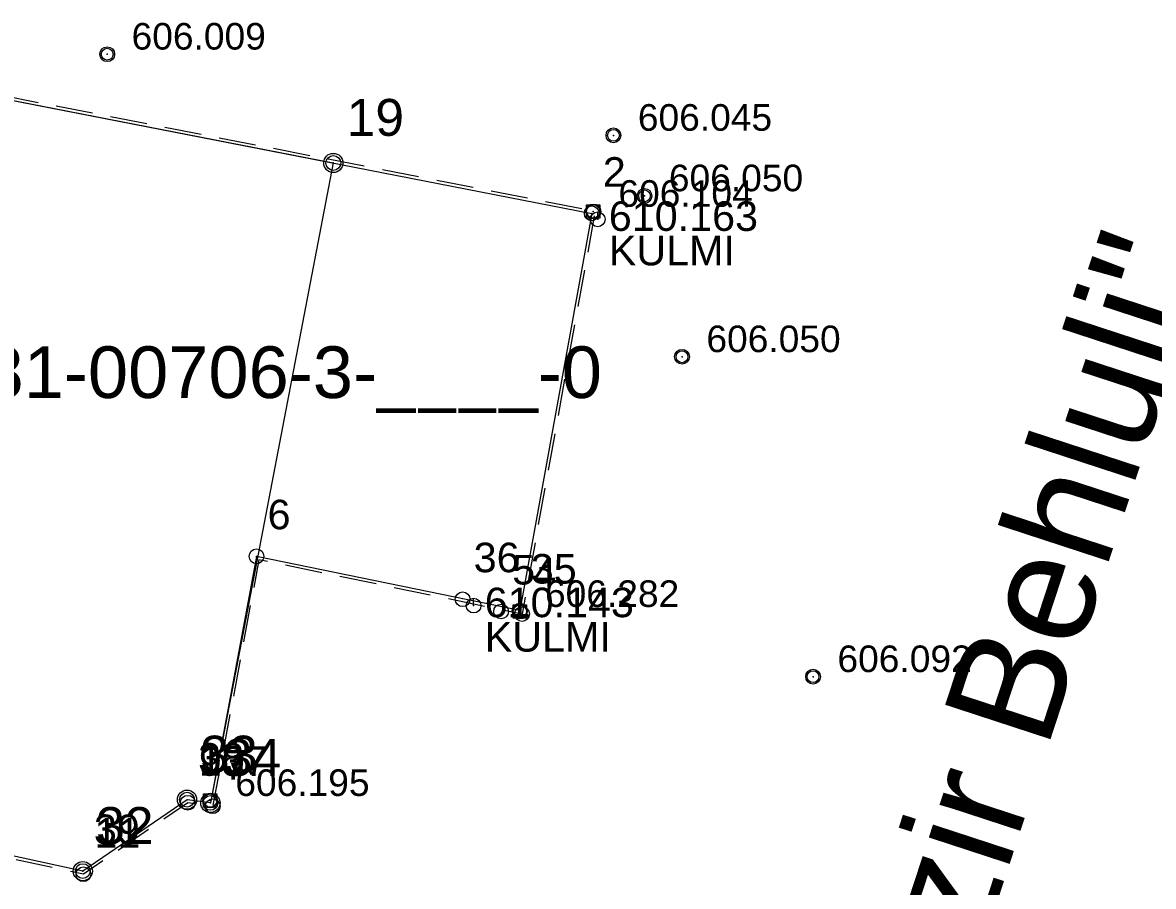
# Model space of a CAD drawing. Header units: metres. Extents: x 7508213 to 7508396, y 4696547 to 4696848.
# Drawn here: x 7508334.14 to 7508349.44, y 4696768.81 to 4696780.51 of the extents above; entities that cross this region are included whole.
import ezdxf

# ---------------------------------------------------------------- set-up
doc = ezdxf.new("R2010")
doc.units = ezdxf.units.M
doc.header["$PDMODE"] = 32
doc.header["$PDSIZE"] = 0.2
doc.linetypes.add('DASHED', pattern=[0.75, 0.5, -0.25])
for name, color, linetype, lineweight in [('emrat e rrugeve', 7, 'Continuous', 0), ('kati 0', 1, 'Continuous', 0), ('kati 0 pikat', 1, 'Continuous', 0), ('kati 0 pikat garb', 1, 'Continuous', 0), ('kati 1', 5, 'Continuous', 0), ('kati 1 pikat', 5, 'Continuous', 0), ('Matjet', 210, 'Continuous', 0), ('Pikat kulm', 85, 'Continuous', 0)]:
    doc.layers.add(name, color=color, linetype=linetype, lineweight=lineweight)
doc.layers.add('themel pikat', color=7, linetype='Continuous', lineweight=0, true_color=0x84395d)
doc.styles.get("Standard").update_dxf_attribs({"font": 'arial.ttf'})

# ---------------------------------------------------------------- blocks, each defined once
blk = doc.blocks.new('*U814')
at = {"color": 0, "linetype": 'ByBlock', "lineweight": -2, "transparency": 16777216}
blk.add_line((0, 0), (0, 0), dxfattribs=at)
blk.add_lwpolyline([(-0.5, -0.5), (-0.5, 0.5), (0.5, 0.5), (0.5, -0.5)], close=True, dxfattribs=at)
blk.add_circle((0, 0), 0.5, dxfattribs=at)
blk = doc.blocks.new('*U815', base_point=(7508341.861, 4696777.95, 606.104))
at = {"layer": 'themel pikat', "linetype": 'ByBlock', "insert": (7508342.201, 4696778.19, 606.104), "char_height": 0.36, "attachment_point": 4}
blk.add_mtext('{\\C256;606.104}', dxfattribs=at)
blk = doc.blocks.new('*U816', base_point=(7508341.861, 4696777.95, 606.104))
at = {"layer": 'themel pikat', "linetype": 'ByBlock', "lineweight": -2}
blk.add_blockref('*U815', (7508341.861, 4696777.95, 606.104), dxfattribs=at)
blk = doc.blocks.new('*U817', base_point=(7508341.861, 4696777.95, 606.104))
at = {"layer": 'themel pikat', "linetype": 'ByBlock', "lineweight": -2}
blk.add_blockref('*U816', (7508341.861, 4696777.95, 606.104), dxfattribs=at)
at = {"layer": 'themel pikat', "linetype": 'ByBlock', "lineweight": -2, "xscale": 0.1799999964000001, "yscale": 0.1799999964000001, "zscale": 0.1799999964000001, "rotation": 8.537736462515939e-07}
blk.add_blockref('*U814', (7508341.861, 4696777.95, 606.104), dxfattribs=at)
blk = doc.blocks.new('*U58')
at = {"color": 0, "linetype": 'ByBlock', "lineweight": -2, "transparency": 16777216}
blk.add_line((0, 0), (0, 0), dxfattribs=at)
blk.add_circle((0, 0), 0.5, dxfattribs=at)
blk = doc.blocks.new('*U818', base_point=(7508341.84, 4696777.923, 606.713))
at = {"layer": 'kati 0 pikat', "linetype": 'ByBlock', "insert": (7508341.99, 4696778.284, 606.713), "char_height": 0.4, "attachment_point": 7}
blk.add_mtext('2', dxfattribs=at)
blk = doc.blocks.new('*U819', base_point=(7508341.84, 4696777.923, 606.713))
at = {"layer": 'kati 0 pikat', "linetype": 'ByBlock', "lineweight": -2}
blk.add_blockref('*U818', (7508341.84, 4696777.923, 606.713), dxfattribs=at)
blk = doc.blocks.new('*U820', base_point=(7508341.84, 4696777.923, 606.713))
at = {"layer": 'kati 0 pikat', "linetype": 'ByBlock', "lineweight": -2}
blk.add_blockref('*U819', (7508341.84, 4696777.923, 606.713), dxfattribs=at)
at = {"layer": 'kati 0 pikat', "linetype": 'ByBlock', "lineweight": -2, "xscale": 0.1999999960000001, "yscale": 0.1999999960000001, "zscale": 0.1999999960000001}
blk.add_blockref('*U58', (7508341.84, 4696777.923, 606.713), dxfattribs=at)
blk = doc.blocks.new('*U821', base_point=(7508340.867, 4696772.53, 606.282))
at = {"layer": 'themel pikat', "linetype": 'ByBlock', "insert": (7508341.207, 4696772.77, 606.282), "char_height": 0.36, "attachment_point": 4}
blk.add_mtext('{\\C256;606.282}', dxfattribs=at)
blk = doc.blocks.new('*U822', base_point=(7508340.867, 4696772.53, 606.282))
at = {"layer": 'themel pikat', "linetype": 'ByBlock', "lineweight": -2}
blk.add_blockref('*U821', (7508340.867, 4696772.53, 606.282), dxfattribs=at)
blk = doc.blocks.new('*U823', base_point=(7508340.867, 4696772.53, 606.282))
at = {"layer": 'themel pikat', "linetype": 'ByBlock', "lineweight": -2}
blk.add_blockref('*U822', (7508340.867, 4696772.53, 606.282), dxfattribs=at)
at = {"layer": 'themel pikat', "linetype": 'ByBlock', "lineweight": -2, "xscale": 0.1799999964000001, "yscale": 0.1799999964000001, "zscale": 0.1799999964000001, "rotation": 8.537736462515939e-07}
blk.add_blockref('*U814', (7508340.867, 4696772.53, 606.282), dxfattribs=at)
blk = doc.blocks.new('*U824', base_point=(7508340.897, 4696772.496, 606.713))
at = {"layer": 'kati 0 pikat', "linetype": 'ByBlock', "insert": (7508341.047, 4696772.856, 606.713), "char_height": 0.4, "attachment_point": 7}
blk.add_mtext('4', dxfattribs=at)
blk = doc.blocks.new('*U825', base_point=(7508340.897, 4696772.496, 606.713))
at = {"layer": 'kati 0 pikat', "linetype": 'ByBlock', "lineweight": -2}
blk.add_blockref('*U824', (7508340.897, 4696772.496, 606.713), dxfattribs=at)
blk = doc.blocks.new('*U826', base_point=(7508340.897, 4696772.496, 606.713))
at = {"layer": 'kati 0 pikat', "linetype": 'ByBlock', "lineweight": -2}
blk.add_blockref('*U825', (7508340.897, 4696772.496, 606.713), dxfattribs=at)
at = {"layer": 'kati 0 pikat', "linetype": 'ByBlock', "lineweight": -2, "xscale": 0.1999999960000001, "yscale": 0.1999999960000001, "zscale": 0.1999999960000001}
blk.add_blockref('*U58', (7508340.897, 4696772.496, 606.713), dxfattribs=at)
blk = doc.blocks.new('*U827', base_point=(7508340.613, 4696772.531, 606.713))
at = {"layer": 'kati 0 pikat', "linetype": 'ByBlock', "insert": (7508340.763, 4696772.891, 606.713), "char_height": 0.4, "attachment_point": 7}
blk.add_mtext('5', dxfattribs=at)
blk = doc.blocks.new('*U828', base_point=(7508340.613, 4696772.531, 606.713))
at = {"layer": 'kati 0 pikat', "linetype": 'ByBlock', "lineweight": -2}
blk.add_blockref('*U827', (7508340.613, 4696772.531, 606.713), dxfattribs=at)
blk = doc.blocks.new('*U829', base_point=(7508340.613, 4696772.531, 606.713))
at = {"layer": 'kati 0 pikat', "linetype": 'ByBlock', "lineweight": -2}
blk.add_blockref('*U828', (7508340.613, 4696772.531, 606.713), dxfattribs=at)
at = {"layer": 'kati 0 pikat', "linetype": 'ByBlock', "lineweight": -2, "xscale": 0.1999999960000001, "yscale": 0.1999999960000001, "zscale": 0.1999999960000001}
blk.add_blockref('*U58', (7508340.613, 4696772.531, 606.713), dxfattribs=at)
blk = doc.blocks.new('*U830', base_point=(7508337.302, 4696773.278, 606.713))
at = {"layer": 'kati 0 pikat', "linetype": 'ByBlock', "insert": (7508337.452, 4696773.639, 606.713), "char_height": 0.4, "attachment_point": 7}
blk.add_mtext('6', dxfattribs=at)
blk = doc.blocks.new('*U831', base_point=(7508337.302, 4696773.278, 606.713))
at = {"layer": 'kati 0 pikat', "linetype": 'ByBlock', "lineweight": -2}
blk.add_blockref('*U830', (7508337.302, 4696773.278, 606.713), dxfattribs=at)
blk = doc.blocks.new('*U832', base_point=(7508337.302, 4696773.278, 606.713))
at = {"layer": 'kati 0 pikat', "linetype": 'ByBlock', "lineweight": -2}
blk.add_blockref('*U831', (7508337.302, 4696773.278, 606.713), dxfattribs=at)
at = {"layer": 'kati 0 pikat', "linetype": 'ByBlock', "lineweight": -2, "xscale": 0.1999999960000001, "yscale": 0.1999999960000001, "zscale": 0.1999999960000001}
blk.add_blockref('*U58', (7508337.302, 4696773.278, 606.713), dxfattribs=at)
blk = doc.blocks.new('*U833', base_point=(7508336.71, 4696769.893, 606.713))
at = {"layer": 'kati 0 pikat', "linetype": 'ByBlock', "insert": (7508336.86, 4696770.253, 606.713), "char_height": 0.4, "attachment_point": 7}
blk.add_mtext('7', dxfattribs=at)
blk = doc.blocks.new('*U834', base_point=(7508336.71, 4696769.893, 606.713))
at = {"layer": 'kati 0 pikat', "linetype": 'ByBlock', "lineweight": -2}
blk.add_blockref('*U833', (7508336.71, 4696769.893, 606.713), dxfattribs=at)
blk = doc.blocks.new('*U835', base_point=(7508336.71, 4696769.893, 606.713))
at = {"layer": 'kati 0 pikat', "linetype": 'ByBlock', "lineweight": -2}
blk.add_blockref('*U834', (7508336.71, 4696769.893, 606.713), dxfattribs=at)
at = {"layer": 'kati 0 pikat', "linetype": 'ByBlock', "lineweight": -2, "xscale": 0.1999999960000001, "yscale": 0.1999999960000001, "zscale": 0.1999999960000001}
blk.add_blockref('*U58', (7508336.71, 4696769.893, 606.713), dxfattribs=at)
blk = doc.blocks.new('*U836', base_point=(7508336.675, 4696769.97, 606.195))
at = {"layer": 'themel pikat', "linetype": 'ByBlock', "insert": (7508337.015, 4696770.21, 606.195), "char_height": 0.36, "attachment_point": 4}
blk.add_mtext('{\\C256;606.195}', dxfattribs=at)
blk = doc.blocks.new('*U837', base_point=(7508336.675, 4696769.97, 606.195))
at = {"layer": 'themel pikat', "linetype": 'ByBlock', "lineweight": -2}
blk.add_blockref('*U836', (7508336.675, 4696769.97, 606.195), dxfattribs=at)
blk = doc.blocks.new('*U838', base_point=(7508336.675, 4696769.97, 606.195))
at = {"layer": 'themel pikat', "linetype": 'ByBlock', "lineweight": -2}
blk.add_blockref('*U837', (7508336.675, 4696769.97, 606.195), dxfattribs=at)
at = {"layer": 'themel pikat', "linetype": 'ByBlock', "lineweight": -2, "xscale": 0.1799999964000001, "yscale": 0.1799999964000001, "zscale": 0.1799999964000001, "rotation": 8.537736462515939e-07}
blk.add_blockref('*U814', (7508336.675, 4696769.97, 606.195), dxfattribs=at)
blk = doc.blocks.new('*U839', base_point=(7508336.372, 4696769.94, 606.713))
at = {"layer": 'kati 0 pikat', "linetype": 'ByBlock', "insert": (7508336.522, 4696770.3, 606.713), "char_height": 0.4, "attachment_point": 7}
blk.add_mtext('9', dxfattribs=at)
blk = doc.blocks.new('*U840', base_point=(7508336.372, 4696769.94, 606.713))
at = {"layer": 'kati 0 pikat', "linetype": 'ByBlock', "lineweight": -2}
blk.add_blockref('*U839', (7508336.372, 4696769.94, 606.713), dxfattribs=at)
blk = doc.blocks.new('*U841', base_point=(7508336.372, 4696769.94, 606.713))
at = {"layer": 'kati 0 pikat', "linetype": 'ByBlock', "lineweight": -2}
blk.add_blockref('*U840', (7508336.372, 4696769.94, 606.713), dxfattribs=at)
at = {"layer": 'kati 0 pikat', "linetype": 'ByBlock', "lineweight": -2, "xscale": 0.1999999960000001, "yscale": 0.1999999960000001, "zscale": 0.1999999960000001}
blk.add_blockref('*U58', (7508336.372, 4696769.94, 606.713), dxfattribs=at)
blk = doc.blocks.new('*U842', base_point=(7508336.372, 4696769.94, 606.713))
at = {"layer": 'kati 0 pikat', "linetype": 'ByBlock', "insert": (7508336.522, 4696770.3, 606.713), "char_height": 0.4, "attachment_point": 7}
blk.add_mtext('10', dxfattribs=at)
blk = doc.blocks.new('*U843', base_point=(7508336.372, 4696769.94, 606.713))
at = {"layer": 'kati 0 pikat', "linetype": 'ByBlock', "lineweight": -2}
blk.add_blockref('*U842', (7508336.372, 4696769.94, 606.713), dxfattribs=at)
blk = doc.blocks.new('*U844', base_point=(7508336.372, 4696769.94, 606.713))
at = {"layer": 'kati 0 pikat', "linetype": 'ByBlock', "lineweight": -2}
blk.add_blockref('*U843', (7508336.372, 4696769.94, 606.713), dxfattribs=at)
at = {"layer": 'kati 0 pikat', "linetype": 'ByBlock', "lineweight": -2, "xscale": 0.1999999960000001, "yscale": 0.1999999960000001, "zscale": 0.1999999960000001}
blk.add_blockref('*U58', (7508336.372, 4696769.94, 606.713), dxfattribs=at)
blk = doc.blocks.new('*U845', base_point=(7508334.959, 4696768.972, 606.713))
at = {"layer": 'kati 0 pikat', "linetype": 'ByBlock', "insert": (7508335.109, 4696769.332, 606.713), "char_height": 0.4, "attachment_point": 7}
blk.add_mtext('11', dxfattribs=at)
blk = doc.blocks.new('*U846', base_point=(7508334.959, 4696768.972, 606.713))
at = {"layer": 'kati 0 pikat', "linetype": 'ByBlock', "lineweight": -2}
blk.add_blockref('*U845', (7508334.959, 4696768.972, 606.713), dxfattribs=at)
blk = doc.blocks.new('*U847', base_point=(7508334.959, 4696768.972, 606.713))
at = {"layer": 'kati 0 pikat', "linetype": 'ByBlock', "lineweight": -2}
blk.add_blockref('*U846', (7508334.959, 4696768.972, 606.713), dxfattribs=at)
at = {"layer": 'kati 0 pikat', "linetype": 'ByBlock', "lineweight": -2, "xscale": 0.1999999960000001, "yscale": 0.1999999960000001, "zscale": 0.1999999960000001}
blk.add_blockref('*U58', (7508334.959, 4696768.972, 606.713), dxfattribs=at)
blk = doc.blocks.new('*U92')
at = {"color": 0, "linetype": 'ByBlock', "lineweight": -2, "transparency": 16777216}
blk.add_line((0, 0), (0, 0.5), dxfattribs=at)
blk.add_circle((0, 0), 0.5, dxfattribs=at)
blk = doc.blocks.new('*U860', base_point=(7508341.921, 4696777.843, 610.163))
at = {"layer": 'Pikat kulm', "linetype": 'ByBlock', "char_height": 0.4}
for s, insert, attachment_point in [('{\\fArial|b0|i0|c0|p34;\\C30;610.163}', (7508342.071, 4696777.883, 610.163), 4), ('{\\fArial|b0|i0|c0|p34;\\C55;\\c5411237;KULMI}', (7508342.071, 4696777.619, 610.163), 1)]:
    blk.add_mtext(s, dxfattribs=dict(at, insert=insert, attachment_point=attachment_point))
blk = doc.blocks.new('*U861', base_point=(7508341.921, 4696777.843, 610.163))
at = {"color": 97, "linetype": 'ByBlock', "lineweight": -2}
blk.add_blockref('*U860', (7508341.921, 4696777.843, 610.163), dxfattribs=at)
blk = doc.blocks.new('*U862', base_point=(7508341.921, 4696777.843, 610.163))
at = {"color": 97, "linetype": 'ByBlock', "lineweight": -2}
blk.add_blockref('*U861', (7508341.921, 4696777.843, 610.163), dxfattribs=at)
at = {"color": 97, "linetype": 'ByBlock', "lineweight": -2, "xscale": 0.1999999960000001, "yscale": 0.1999999960000001, "zscale": 0.1999999960000001}
blk.add_blockref('*U92', (7508341.921, 4696777.843, 610.163), dxfattribs=at)
blk = doc.blocks.new('*U869', base_point=(7508338.342, 4696778.606, 609.583))
at = {"layer": 'kati 1 pikat', "linetype": 'ByBlock', "insert": (7508338.522, 4696778.966, 609.583), "char_height": 0.5, "attachment_point": 7}
blk.add_mtext('19', dxfattribs=at)
blk = doc.blocks.new('*U870', base_point=(7508338.342, 4696778.606, 609.583))
at = {"layer": 'kati 1 pikat', "linetype": 'ByBlock', "lineweight": -2}
blk.add_blockref('*U869', (7508338.342, 4696778.606, 609.583), dxfattribs=at)
blk = doc.blocks.new('*U871', base_point=(7508338.342, 4696778.606, 609.583))
at = {"layer": 'kati 1 pikat', "linetype": 'ByBlock', "lineweight": -2}
blk.add_blockref('*U870', (7508338.342, 4696778.606, 609.583), dxfattribs=at)
at = {"layer": 'kati 1 pikat', "linetype": 'ByBlock', "lineweight": -2, "xscale": 0.2599999948000001, "yscale": 0.2599999948000001, "zscale": 0.2599999948000001}
blk.add_blockref('*U58', (7508338.342, 4696778.606, 609.583), dxfattribs=at)
blk = doc.blocks.new('*U908', base_point=(7508334.951, 4696769.015, 609.583))
at = {"layer": 'kati 1 pikat', "linetype": 'ByBlock', "insert": (7508335.131, 4696769.375, 609.583), "char_height": 0.5, "attachment_point": 7}
blk.add_mtext('32', dxfattribs=at)
blk = doc.blocks.new('*U909', base_point=(7508334.951, 4696769.015, 609.583))
at = {"layer": 'kati 1 pikat', "linetype": 'ByBlock', "lineweight": -2}
blk.add_blockref('*U908', (7508334.951, 4696769.015, 609.583), dxfattribs=at)
blk = doc.blocks.new('*U910', base_point=(7508334.951, 4696769.015, 609.583))
at = {"layer": 'kati 1 pikat', "linetype": 'ByBlock', "lineweight": -2}
blk.add_blockref('*U909', (7508334.951, 4696769.015, 609.583), dxfattribs=at)
at = {"layer": 'kati 1 pikat', "linetype": 'ByBlock', "lineweight": -2, "xscale": 0.2599999948000001, "yscale": 0.2599999948000001, "zscale": 0.2599999948000001}
blk.add_blockref('*U58', (7508334.951, 4696769.015, 609.583), dxfattribs=at)
blk = doc.blocks.new('*U911', base_point=(7508336.362, 4696769.982, 609.583))
at = {"layer": 'kati 1 pikat', "linetype": 'ByBlock', "insert": (7508336.542, 4696770.342, 609.583), "char_height": 0.5, "attachment_point": 7}
blk.add_mtext('33', dxfattribs=at)
blk = doc.blocks.new('*U912', base_point=(7508336.362, 4696769.982, 609.583))
at = {"layer": 'kati 1 pikat', "linetype": 'ByBlock', "lineweight": -2}
blk.add_blockref('*U911', (7508336.362, 4696769.982, 609.583), dxfattribs=at)
blk = doc.blocks.new('*U913', base_point=(7508336.362, 4696769.982, 609.583))
at = {"layer": 'kati 1 pikat', "linetype": 'ByBlock', "lineweight": -2}
blk.add_blockref('*U912', (7508336.362, 4696769.982, 609.583), dxfattribs=at)
at = {"layer": 'kati 1 pikat', "linetype": 'ByBlock', "lineweight": -2, "xscale": 0.2599999948000001, "yscale": 0.2599999948000001, "zscale": 0.2599999948000001}
blk.add_blockref('*U58', (7508336.362, 4696769.982, 609.583), dxfattribs=at)
blk = doc.blocks.new('*U914', base_point=(7508336.678, 4696769.938, 609.583))
at = {"layer": 'kati 1 pikat', "linetype": 'ByBlock', "insert": (7508336.858, 4696770.298, 609.583), "char_height": 0.5, "attachment_point": 7}
blk.add_mtext('34', dxfattribs=at)
blk = doc.blocks.new('*U915', base_point=(7508336.678, 4696769.938, 609.583))
at = {"layer": 'kati 1 pikat', "linetype": 'ByBlock', "lineweight": -2}
blk.add_blockref('*U914', (7508336.678, 4696769.938, 609.583), dxfattribs=at)
blk = doc.blocks.new('*U916', base_point=(7508336.678, 4696769.938, 609.583))
at = {"layer": 'kati 1 pikat', "linetype": 'ByBlock', "lineweight": -2}
blk.add_blockref('*U915', (7508336.678, 4696769.938, 609.583), dxfattribs=at)
at = {"layer": 'kati 1 pikat', "linetype": 'ByBlock', "lineweight": -2, "xscale": 0.2599999948000001, "yscale": 0.2599999948000001, "zscale": 0.2599999948000001}
blk.add_blockref('*U58', (7508336.678, 4696769.938, 609.583), dxfattribs=at)
blk = doc.blocks.new('*U917', base_point=(7508340.865, 4696772.543, 606.713))
at = {"layer": 'kati 0 pikat', "linetype": 'ByBlock', "insert": (7508341.015, 4696772.904, 606.713), "char_height": 0.4, "attachment_point": 7}
blk.add_mtext('35', dxfattribs=at)
blk = doc.blocks.new('*U918', base_point=(7508340.865, 4696772.543, 606.713))
at = {"layer": 'kati 0 pikat', "linetype": 'ByBlock', "lineweight": -2}
blk.add_blockref('*U917', (7508340.865, 4696772.543, 606.713), dxfattribs=at)
blk = doc.blocks.new('*U919', base_point=(7508340.865, 4696772.543, 606.713))
at = {"layer": 'kati 0 pikat', "linetype": 'ByBlock', "lineweight": -2}
blk.add_blockref('*U918', (7508340.865, 4696772.543, 606.713), dxfattribs=at)
at = {"layer": 'kati 0 pikat', "linetype": 'ByBlock', "lineweight": -2, "xscale": 0.1999999960000001, "yscale": 0.1999999960000001, "zscale": 0.1999999960000001}
blk.add_blockref('*U58', (7508340.865, 4696772.543, 606.713), dxfattribs=at)
blk = doc.blocks.new('*U920', base_point=(7508340.092, 4696772.697, 606.713))
at = {"layer": 'kati 0 pikat', "linetype": 'ByBlock', "insert": (7508340.242, 4696773.057, 606.713), "char_height": 0.4, "attachment_point": 7}
blk.add_mtext('36', dxfattribs=at)
blk = doc.blocks.new('*U921', base_point=(7508340.092, 4696772.697, 606.713))
at = {"layer": 'kati 0 pikat', "linetype": 'ByBlock', "lineweight": -2}
blk.add_blockref('*U920', (7508340.092, 4696772.697, 606.713), dxfattribs=at)
blk = doc.blocks.new('*U922', base_point=(7508340.092, 4696772.697, 606.713))
at = {"layer": 'kati 0 pikat', "linetype": 'ByBlock', "lineweight": -2}
blk.add_blockref('*U921', (7508340.092, 4696772.697, 606.713), dxfattribs=at)
at = {"layer": 'kati 0 pikat', "linetype": 'ByBlock', "lineweight": -2, "xscale": 0.1999999960000001, "yscale": 0.1999999960000001, "zscale": 0.1999999960000001}
blk.add_blockref('*U58', (7508340.092, 4696772.697, 606.713), dxfattribs=at)
blk = doc.blocks.new('*U923', base_point=(7508336.678, 4696769.938, 606.713))
at = {"layer": 'kati 0 pikat', "linetype": 'ByBlock', "insert": (7508336.828, 4696770.298, 606.713), "char_height": 0.4, "attachment_point": 7}
blk.add_mtext('37', dxfattribs=at)
blk = doc.blocks.new('*U924', base_point=(7508336.678, 4696769.938, 606.713))
at = {"layer": 'kati 0 pikat', "linetype": 'ByBlock', "lineweight": -2}
blk.add_blockref('*U923', (7508336.678, 4696769.938, 606.713), dxfattribs=at)
blk = doc.blocks.new('*U925', base_point=(7508336.678, 4696769.938, 606.713))
at = {"layer": 'kati 0 pikat', "linetype": 'ByBlock', "lineweight": -2}
blk.add_blockref('*U924', (7508336.678, 4696769.938, 606.713), dxfattribs=at)
at = {"layer": 'kati 0 pikat', "linetype": 'ByBlock', "lineweight": -2, "xscale": 0.1999999960000001, "yscale": 0.1999999960000001, "zscale": 0.1999999960000001}
blk.add_blockref('*U58', (7508336.678, 4696769.938, 606.713), dxfattribs=at)
blk = doc.blocks.new('*U926', base_point=(7508336.362, 4696769.982, 606.713))
at = {"layer": 'kati 0 pikat', "linetype": 'ByBlock', "insert": (7508336.512, 4696770.342, 606.713), "char_height": 0.4, "attachment_point": 7}
blk.add_mtext('38', dxfattribs=at)
blk = doc.blocks.new('*U927', base_point=(7508336.362, 4696769.982, 606.713))
at = {"layer": 'kati 0 pikat', "linetype": 'ByBlock', "lineweight": -2}
blk.add_blockref('*U926', (7508336.362, 4696769.982, 606.713), dxfattribs=at)
blk = doc.blocks.new('*U928', base_point=(7508336.362, 4696769.982, 606.713))
at = {"layer": 'kati 0 pikat', "linetype": 'ByBlock', "lineweight": -2}
blk.add_blockref('*U927', (7508336.362, 4696769.982, 606.713), dxfattribs=at)
at = {"layer": 'kati 0 pikat', "linetype": 'ByBlock', "lineweight": -2, "xscale": 0.1999999960000001, "yscale": 0.1999999960000001, "zscale": 0.1999999960000001}
blk.add_blockref('*U58', (7508336.362, 4696769.982, 606.713), dxfattribs=at)
blk = doc.blocks.new('*U929', base_point=(7508334.951, 4696769.015, 606.713))
at = {"layer": 'kati 0 pikat', "linetype": 'ByBlock', "insert": (7508335.101, 4696769.375, 606.713), "char_height": 0.4, "attachment_point": 7}
blk.add_mtext('39', dxfattribs=at)
blk = doc.blocks.new('*U930', base_point=(7508334.951, 4696769.015, 606.713))
at = {"layer": 'kati 0 pikat', "linetype": 'ByBlock', "lineweight": -2}
blk.add_blockref('*U929', (7508334.951, 4696769.015, 606.713), dxfattribs=at)
blk = doc.blocks.new('*U931', base_point=(7508334.951, 4696769.015, 606.713))
at = {"layer": 'kati 0 pikat', "linetype": 'ByBlock', "lineweight": -2}
blk.add_blockref('*U930', (7508334.951, 4696769.015, 606.713), dxfattribs=at)
at = {"layer": 'kati 0 pikat', "linetype": 'ByBlock', "lineweight": -2, "xscale": 0.1999999960000001, "yscale": 0.1999999960000001, "zscale": 0.1999999960000001}
blk.add_blockref('*U58', (7508334.951, 4696769.015, 606.713), dxfattribs=at)
blk = doc.blocks.new('*U956', base_point=(7508340.241, 4696772.611, 610.143))
at = {"layer": 'Pikat kulm', "linetype": 'ByBlock', "char_height": 0.4}
for s, insert, attachment_point in [('{\\fArial|b0|i0|c0|p34;\\C30;610.143}', (7508340.391, 4696772.651, 610.143), 4), ('{\\fArial|b0|i0|c0|p34;\\C55;\\c5411237;KULMI}', (7508340.391, 4696772.387, 610.143), 1)]:
    blk.add_mtext(s, dxfattribs=dict(at, insert=insert, attachment_point=attachment_point))
blk = doc.blocks.new('*U957', base_point=(7508340.241, 4696772.611, 610.143))
at = {"color": 97, "linetype": 'ByBlock', "lineweight": -2}
blk.add_blockref('*U956', (7508340.241, 4696772.611, 610.143), dxfattribs=at)
blk = doc.blocks.new('*U958', base_point=(7508340.241, 4696772.611, 610.143))
at = {"color": 97, "linetype": 'ByBlock', "lineweight": -2}
blk.add_blockref('*U957', (7508340.241, 4696772.611, 610.143), dxfattribs=at)
at = {"color": 97, "linetype": 'ByBlock', "lineweight": -2, "xscale": 0.1999999960000001, "yscale": 0.1999999960000001, "zscale": 0.1999999960000001}
blk.add_blockref('*U92', (7508340.241, 4696772.611, 610.143), dxfattribs=at)
blk = doc.blocks.new('*U1253', base_point=(7508342.554, 4696778.16, 606.05))
at = {"layer": 'Matjet', "linetype": 'ByBlock', "insert": (7508342.884, 4696778.4, 606.05), "char_height": 0.36, "attachment_point": 4}
blk.add_mtext('606.050', dxfattribs=at)
blk = doc.blocks.new('*U1254', base_point=(7508342.554, 4696778.16, 606.05))
at = {"layer": 'Matjet', "linetype": 'ByBlock', "lineweight": -2}
blk.add_blockref('*U1253', (7508342.554, 4696778.16, 606.05), dxfattribs=at)
blk = doc.blocks.new('*U1255', base_point=(7508342.554, 4696778.16, 606.05))
at = {"layer": 'Matjet', "linetype": 'ByBlock', "lineweight": -2}
blk.add_blockref('*U1254', (7508342.554, 4696778.16, 606.05), dxfattribs=at)
at = {"layer": 'Matjet', "linetype": 'ByBlock', "lineweight": -2, "xscale": 0.1599999968, "yscale": 0.1599999968, "zscale": 0.1599999968}
blk.add_blockref('*U58', (7508342.554, 4696778.16, 606.05), dxfattribs=at)
blk = doc.blocks.new('*U1256', base_point=(7508343.062, 4696775.981, 606.05))
at = {"layer": 'Matjet', "linetype": 'ByBlock', "insert": (7508343.392, 4696776.221, 606.05), "char_height": 0.36, "attachment_point": 4}
blk.add_mtext('606.050', dxfattribs=at)
blk = doc.blocks.new('*U1257', base_point=(7508343.062, 4696775.981, 606.05))
at = {"layer": 'Matjet', "linetype": 'ByBlock', "lineweight": -2}
blk.add_blockref('*U1256', (7508343.062, 4696775.981, 606.05), dxfattribs=at)
blk = doc.blocks.new('*U1258', base_point=(7508343.062, 4696775.981, 606.05))
at = {"layer": 'Matjet', "linetype": 'ByBlock', "lineweight": -2}
blk.add_blockref('*U1257', (7508343.062, 4696775.981, 606.05), dxfattribs=at)
at = {"layer": 'Matjet', "linetype": 'ByBlock', "lineweight": -2, "xscale": 0.1599999968, "yscale": 0.1599999968, "zscale": 0.1599999968}
blk.add_blockref('*U58', (7508343.062, 4696775.981, 606.05), dxfattribs=at)
blk = doc.blocks.new('*U1259', base_point=(7508344.836, 4696771.648, 606.092))
at = {"layer": 'Matjet', "linetype": 'ByBlock', "insert": (7508345.166, 4696771.888, 606.092), "char_height": 0.36, "attachment_point": 4}
blk.add_mtext('606.092', dxfattribs=at)
blk = doc.blocks.new('*U1260', base_point=(7508344.836, 4696771.648, 606.092))
at = {"layer": 'Matjet', "linetype": 'ByBlock', "lineweight": -2}
blk.add_blockref('*U1259', (7508344.836, 4696771.648, 606.092), dxfattribs=at)
blk = doc.blocks.new('*U1261', base_point=(7508344.836, 4696771.648, 606.092))
at = {"layer": 'Matjet', "linetype": 'ByBlock', "lineweight": -2}
blk.add_blockref('*U1260', (7508344.836, 4696771.648, 606.092), dxfattribs=at)
at = {"layer": 'Matjet', "linetype": 'ByBlock', "lineweight": -2, "xscale": 0.1599999968, "yscale": 0.1599999968, "zscale": 0.1599999968}
blk.add_blockref('*U58', (7508344.836, 4696771.648, 606.092), dxfattribs=at)
blk = doc.blocks.new('*U1274', base_point=(7508342.134, 4696778.98, 606.045))
at = {"layer": 'Matjet', "linetype": 'ByBlock', "insert": (7508342.464, 4696779.22, 606.045), "char_height": 0.36, "attachment_point": 4}
blk.add_mtext('606.045', dxfattribs=at)
blk = doc.blocks.new('*U1275', base_point=(7508342.134, 4696778.98, 606.045))
at = {"layer": 'Matjet', "linetype": 'ByBlock', "lineweight": -2}
blk.add_blockref('*U1274', (7508342.134, 4696778.98, 606.045), dxfattribs=at)
blk = doc.blocks.new('*U1276', base_point=(7508342.134, 4696778.98, 606.045))
at = {"layer": 'Matjet', "linetype": 'ByBlock', "lineweight": -2}
blk.add_blockref('*U1275', (7508342.134, 4696778.98, 606.045), dxfattribs=at)
at = {"layer": 'Matjet', "linetype": 'ByBlock', "lineweight": -2, "xscale": 0.1599999968, "yscale": 0.1599999968, "zscale": 0.1599999968}
blk.add_blockref('*U58', (7508342.134, 4696778.98, 606.045), dxfattribs=at)
blk = doc.blocks.new('*U1298', base_point=(7508335.281, 4696780.079, 606.009))
at = {"layer": 'Matjet', "linetype": 'ByBlock', "insert": (7508335.611, 4696780.319, 606.009), "char_height": 0.36, "attachment_point": 4}
blk.add_mtext('606.009', dxfattribs=at)
blk = doc.blocks.new('*U1299', base_point=(7508335.281, 4696780.079, 606.009))
at = {"layer": 'Matjet', "linetype": 'ByBlock', "lineweight": -2}
blk.add_blockref('*U1298', (7508335.281, 4696780.079, 606.009), dxfattribs=at)
blk = doc.blocks.new('*U1300', base_point=(7508335.281, 4696780.079, 606.009))
at = {"layer": 'Matjet', "linetype": 'ByBlock', "lineweight": -2}
blk.add_blockref('*U1299', (7508335.281, 4696780.079, 606.009), dxfattribs=at)
at = {"layer": 'Matjet', "linetype": 'ByBlock', "lineweight": -2, "xscale": 0.1599999968, "yscale": 0.1599999968, "zscale": 0.1599999968}
blk.add_blockref('*U58', (7508335.281, 4696780.079, 606.009), dxfattribs=at)

msp = doc.modelspace()

# ---------------------------------------------------------------- linework, layer by layer
at = {"layer": 'kati 0', "color": 8, "linetype": 'DASHED', "elevation": 606.713, "flags": 128}
msp.add_lwpolyline([(7508328.431, 4696776.26), (7508329.183, 4696780.434), (7508341.886, 4696777.955), (7508340.897, 4696772.496), (7508337.334, 4696773.231), (7508336.71, 4696769.893), (7508336.372, 4696769.94), (7508334.959, 4696768.972), (7508333.085, 4696769.378), (7508332.187, 4696770.608), (7508331.779, 4696770.857), (7508327.579, 4696771.656), (7508327.949, 4696773.641), (7508327.065, 4696773.791), (7508327.548, 4696776.419)], close=True, dxfattribs=at)
at = {"layer": 'kati 0', "elevation": 606.713, "flags": 128}
msp.add_lwpolyline([(7508328.464, 4696776.213), (7508329.215, 4696780.387), (7508341.84, 4696777.923), (7508340.865, 4696772.543), (7508337.302, 4696773.278), (7508336.678, 4696769.938), (7508336.362, 4696769.982), (7508334.951, 4696769.015), (7508333.108, 4696769.414), (7508332.215, 4696770.638), (7508331.794, 4696770.895), (7508327.626, 4696771.688), (7508327.996, 4696773.674), (7508327.112, 4696773.824), (7508327.58, 4696776.373)], close=True, dxfattribs=at)
at = {"layer": 'kati 0 pikat'}
for p in [(7508341.84, 4696777.923, 606.713), (7508337.302, 4696773.278, 606.713), (7508340.865, 4696772.543, 606.713), (7508336.362, 4696769.982, 606.713), (7508336.678, 4696769.938, 606.713), (7508334.951, 4696769.015, 606.713)]:
    msp.add_point(p, dxfattribs=at)
at = {"layer": 'kati 1', "elevation": 609.583, "flags": 128}
msp.add_lwpolyline([(7508328.464, 4696776.213), (7508329.215, 4696780.387), (7508338.342, 4696778.606), (7508336.678, 4696769.938), (7508336.362, 4696769.982), (7508334.951, 4696769.015), (7508333.108, 4696769.414), (7508332.215, 4696770.638), (7508331.794, 4696770.895), (7508327.626, 4696771.688), (7508327.996, 4696773.674), (7508327.112, 4696773.824), (7508327.58, 4696776.373)], close=True, dxfattribs=at)
at = {"layer": 'kati 1 pikat'}
for p in [(7508338.342, 4696778.606, 609.583), (7508336.362, 4696769.982, 609.583), (7508336.678, 4696769.938, 609.583), (7508334.951, 4696769.015, 609.583)]:
    msp.add_point(p, dxfattribs=at)
at = {"layer": 'Matjet'}
for p in [(7508335.281, 4696780.079, 606.009), (7508342.134, 4696778.98, 606.045), (7508342.554, 4696778.16, 606.05), (7508343.062, 4696775.981, 606.05), (7508344.836, 4696771.648, 606.092)]:
    msp.add_point(p, dxfattribs=at)
at = {"layer": 'Pikat kulm'}
for p in [(7508341.921, 4696777.843, 610.163), (7508340.241, 4696772.611, 610.143)]:
    msp.add_point(p, dxfattribs=at)
at = {"layer": 'themel pikat'}
for p in [(7508341.861, 4696777.95, 606.104), (7508340.867, 4696772.53, 606.282), (7508336.675, 4696769.97, 606.195)]:
    msp.add_point(p, dxfattribs=at)

# ---------------------------------------------------------------- block references
at = {"layer": 'kati 0 pikat'}
for name, p in [('*U820', (7508341.84, 4696777.923, 606.713)), ('*U832', (7508337.302, 4696773.278, 606.713)), ('*U919', (7508340.865, 4696772.543, 606.713)), ('*U928', (7508336.362, 4696769.982, 606.713)), ('*U925', (7508336.678, 4696769.938, 606.713)), ('*U931', (7508334.951, 4696769.015, 606.713))]:
    msp.add_blockref(name, p, dxfattribs=at)
at = {"layer": 'kati 0 pikat garb'}
for name, p in [('*U922', (7508340.092, 4696772.697, 606.713)), ('*U829', (7508340.613, 4696772.531, 606.713)), ('*U826', (7508340.897, 4696772.496, 606.713)), ('*U841', (7508336.372, 4696769.94, 606.713)), ('*U844', (7508336.372, 4696769.94, 606.713)), ('*U835', (7508336.71, 4696769.893, 606.713)), ('*U847', (7508334.959, 4696768.972, 606.713))]:
    msp.add_blockref(name, p, dxfattribs=at)
at = {"layer": 'kati 1 pikat'}
for name, p in [('*U871', (7508338.342, 4696778.606, 609.583)), ('*U913', (7508336.362, 4696769.982, 609.583)), ('*U916', (7508336.678, 4696769.938, 609.583)), ('*U910', (7508334.951, 4696769.015, 609.583))]:
    msp.add_blockref(name, p, dxfattribs=at)
at = {"layer": 'Matjet'}
for name, p in [('*U1300', (7508335.281, 4696780.079, 606.009)), ('*U1276', (7508342.134, 4696778.98, 606.045)), ('*U1255', (7508342.554, 4696778.16, 606.05)), ('*U1258', (7508343.062, 4696775.981, 606.05)), ('*U1261', (7508344.836, 4696771.648, 606.092))]:
    msp.add_blockref(name, p, dxfattribs=at)
at = {"layer": 'Pikat kulm'}
for name, p in [('*U862', (7508341.921, 4696777.843, 610.163)), ('*U958', (7508340.241, 4696772.611, 610.143))]:
    msp.add_blockref(name, p, dxfattribs=at)
at = {"layer": 'themel pikat'}
for name, p in [('*U817', (7508341.861, 4696777.95, 606.104)), ('*U823', (7508340.867, 4696772.53, 606.282)), ('*U838', (7508336.675, 4696769.97, 606.195))]:
    msp.add_blockref(name, p, dxfattribs=at)

# ---------------------------------------------------------------- texts
at = {"layer": 'emrat e rrugeve'}
msp.add_text('Rr "Nezir Behluli"', height=1.5, rotation=71.8664, dxfattribs=at).set_placement((7508345.193, 4696762.077))
at = {"layer": 'emrat e rrugeve', "insert": (7508329.258, 4696777.289), "char_height": 0.7, "width": 10.90477, "attachment_point": 1}
msp.add_mtext('P+1\\PO-72217081-00706-3-____-0\\P107.41m²', dxfattribs=at)

doc.saveas('drawing.dxf')
